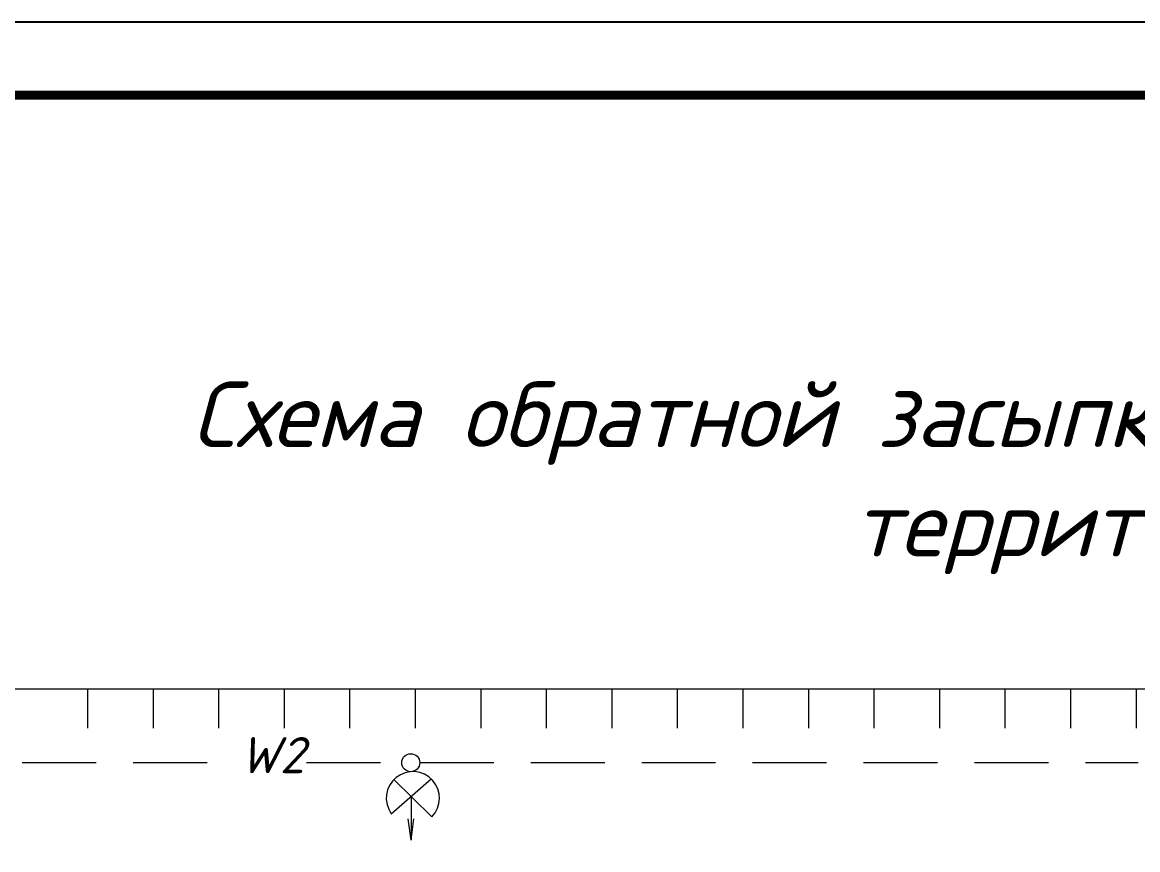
# Model space of a CAD drawing. Header units: millimetres. Extents: x 27137 to 30937, y -4667 to -569.
# Drawn here: x 30209.1 to 30285.7, y -3910.5 to -3853.7 of the extents above; entities that cross this region are included whole.
import ezdxf

# ---------------------------------------------------------------- set-up
doc = ezdxf.new("R2010")
doc.units = ezdxf.units.MM
doc.header["$LTSCALE"] = 0.4
doc.linetypes.add('штриховаяX2', pattern=[38.1, 25.4, -12.7])
doc.styles.add('Isocpeur', font='isocpeui.ttf', dxfattribs={"height": 2.5})

msp = doc.modelspace()

# ---------------------------------------------------------------- linework, layer by layer
at = {"lineweight": 15}
for p, q in [((29807.928, -3899.4868), (30342.7796, -3899.4868)), ((30213.5667, -3902.1868), (30213.5667, -3899.4868)), ((30218.0667, -3902.1868), (30218.0667, -3899.4868)), ((30222.5667, -3902.1868), (30222.5667, -3899.4868)), ((30227.0667, -3902.1868), (30227.0667, -3899.4868)), ((30231.5667, -3902.1868), (30231.5667, -3899.4868)), ((30236.0667, -3902.1868), (30236.0667, -3899.4868)), ((30240.5667, -3902.1868), (30240.5667, -3899.4868)), ((30245.0667, -3902.1868), (30245.0667, -3899.4868)), ((30245.0667, -3902.1868), (30245.0667, -3899.4868)), ((30245.0667, -3902.1868), (30245.0667, -3899.4868)), ((30249.5667, -3902.1868), (30249.5667, -3899.4868)), ((30249.5667, -3902.1868), (30249.5667, -3899.4868)), ((30254.0667, -3902.1868), (30254.0667, -3899.4868)), ((30258.5667, -3902.1868), (30258.5667, -3899.4868)), ((30263.0667, -3902.1868), (30263.0667, -3899.4868)), ((30267.5667, -3902.1868), (30267.5667, -3899.4868)), ((30272.0667, -3902.1868), (30272.0667, -3899.4868)), ((30276.5667, -3902.1868), (30276.5667, -3899.4868)), ((30281.0667, -3902.1868), (30281.0667, -3899.4868)), ((30281.0667, -3902.1868), (30281.0667, -3899.4868)), ((30285.5667, -3902.1868), (30285.5667, -3899.4868))]:
    msp.add_line(p, q, dxfattribs=at)
at = {"linetype": 'штриховаяX2', "lineweight": 15, "ltscale": 0.5}
for p, q in [((30209.0667, -3904.5546), (30222.5892, -3904.5546)), ((30228.5913, -3904.5546), (30235.1247, -3904.5546)), ((30236.3579, -3904.5546), (30285.6954, -3904.5546))]:
    msp.add_line(p, q, dxfattribs=at)
at = {"lineweight": 15, "ltscale": 0.5}
for p, q in [((30234.404, -3908.0695), (30237.1381, -3905.6708)), ((30237.1954, -3908.2771), (30234.5781, -3905.7271)), ((30235.7607, -3906.8792), (30235.7607, -3909.8903)), ((30235.7607, -3909.8903), (30235.5665, -3908.4203)), ((30235.7607, -3909.8903), (30235.9521, -3908.424))]:
    msp.add_line(p, q, dxfattribs=at)
at = {"color": 7, "lineweight": -3}
for points in [[(29766.0721, -4447.7376), (30607.0721, -4447.7376), (30607.0721, -3853.7376), (29766.0721, -3853.7376)], [(29786.0721, -4442.7376), (30602.0721, -4442.7376), (30602.0721, -3858.7376), (29786.0721, -3858.7376)]]:
    msp.add_lwpolyline(points, close=True, dxfattribs=at)
at = {"const_width": 0.6}
msp.add_lwpolyline([(29786.0721, -4442.7376), (29786.0721, -3858.7376), (30602.0721, -3858.7376), (30602.0721, -4442.7376), (29786.0721, -4442.7376)], dxfattribs=at)
at = {"lineweight": 15, "ltscale": 0.5}
msp.add_circle((30235.7413, -3904.5638), 0.6167, dxfattribs=at)
msp.add_arc((30235.8868, -3907.0021), 1.8271, 315.74633, 215.748105, dxfattribs=at)

# ---------------------------------------------------------------- texts
at = {"lineweight": 15, "insert": (30282.9976, -3891.6224), "char_height": 4.5, "attachment_point": 8, "style": 'Isocpeur'}
msp.add_mtext_dynamic_manual_height_columns('Схема обратной засыпки и благоустройство территории', width=148.56988, gutter_width=12.5, heights=[0], dxfattribs=at)
at = {"linetype": 'штриховаяX2', "lineweight": 15, "insert": (30223.9733, -3902.8017), "char_height": 2.48181, "attachment_point": 1, "style": 'Isocpeur'}
msp.add_mtext_dynamic_manual_height_columns('W2', width=3.719358, gutter_width=12.5, heights=[0], dxfattribs=at)

doc.saveas('drawing.dxf')
